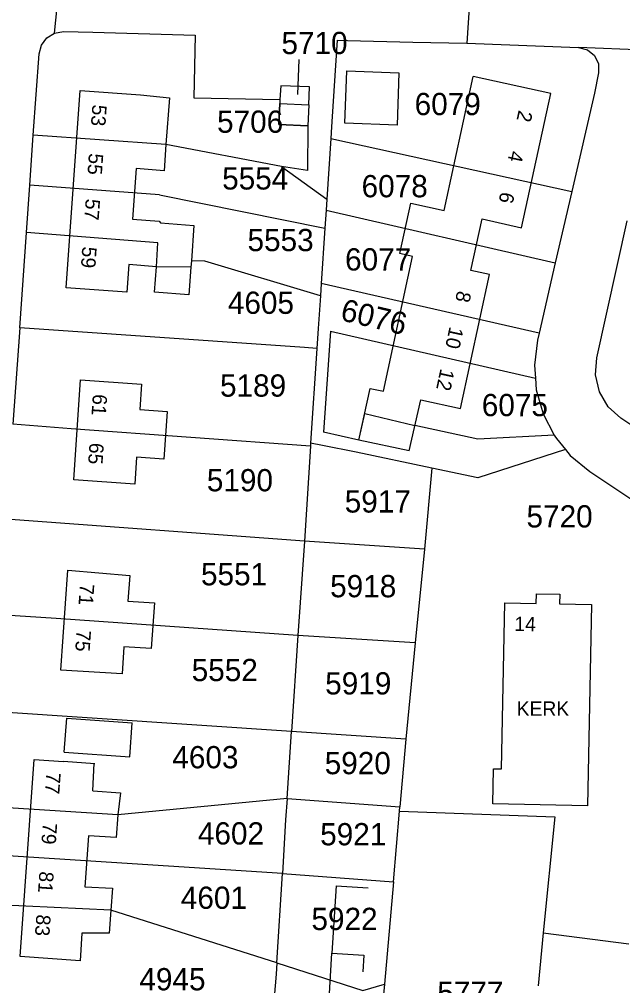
# Model space of a CAD drawing. Extents: x 191922 to 199923, y 328959 to 333350.
# Drawn here: x 196952.2 to 197025.5, y 330759.9 to 330877.2 of the extents above; entities that cross this region are included whole.
import ezdxf

# ---------------------------------------------------------------- set-up
doc = ezdxf.new("R2010")
doc.units = 0
for name, color, linetype in [('bouwvlak', 7, 'Continuous'), ('enkelbestemming', 7, 'Continuous'), ('Level 14', 7, 'Continuous'), ('Level 6', 7, 'Continuous'), ('maatvoering - maximum aantal wooneenheden', 7, 'Continuous'), ('Maatvoering_symbolen', 7, 'Continuous'), ('recreatiewoning', 7, 'Continuous')]:
    doc.layers.add(name, color=color, linetype=linetype)

msp = doc.modelspace()

# ---------------------------------------------------------------- linework, layer by layer
at = {"layer": 'bouwvlak'}
msp.add_line((196986.17, 330872.29), (196986.01, 330868.05), dxfattribs=at)
at = {"layer": 'Level 6'}
for p, q in [((196956.52, 330875.5), (196957.38, 330884.22)), ((196956.52, 330875.5), (196957.38, 330884.22)), ((197007.12, 330882.63), (197006.57, 330874.25)), ((196955.58, 330874.92), (196956.52, 330875.5)), ((196955.58, 330874.92), (196956.52, 330875.5)), ((196956.52, 330875.5), (196957.6, 330875.68)), ((196957.6, 330875.68), (196961.16, 330875.61)), ((196961.16, 330875.61), (196973.6, 330875.24)), ((196954.92, 330874.04), (196955.58, 330874.92)), ((196954.92, 330874.04), (196955.58, 330874.92)), ((196973.6, 330875.24), (196973.43, 330867.63)), ((196990.81, 330874.65), (196990.6, 330870.95)), ((196990.81, 330874.65), (196992.07, 330874.61)), ((196992.07, 330874.61), (197000, 330874.37)), ((197000, 330874.37), (197006.57, 330874.25)), ((197006.57, 330874.25), (197020.13, 330873.74)), ((196954.63, 330872.97), (196954.92, 330874.04)), ((196954.63, 330872.97), (196954.92, 330874.04)), ((197036.18, 330873.06), (197020.13, 330873.74)), ((197020.13, 330873.74), (197021.2, 330873.47)), ((197021.2, 330873.47), (197022.06, 330872.77)), ((196953.93, 330863.08), (196954.63, 330872.97)), ((196953.93, 330863.08), (196954.63, 330872.97)), ((197022.06, 330872.77), (197022.55, 330871.77)), ((196990.6, 330870.95), (196990.15, 330864.1)), ((197022.55, 330871.77), (197022.56, 330870.66)), ((197022.56, 330870.66), (197022.05, 330868.19)), ((196983.97, 330869.09), (196983.88, 330867.42)), ((196987.46, 330868.96), (196983.97, 330869.09)), ((196987.4, 330866.77), (196987.46, 330868.96)), ((196973.43, 330867.63), (196983.88, 330867.42)), ((196983.88, 330867.42), (196983.86, 330866.94)), ((197022.05, 330868.19), (197019.3, 330856.26)), ((196983.86, 330866.94), (196983.74, 330864.4)), ((196987.4, 330866.77), (196987.28, 330864.23)), ((196983.74, 330864.4), (196987.28, 330864.23)), ((196987.28, 330864.23), (196987.22, 330858.83)), ((196990.15, 330864.1), (196990.06, 330862.71)), ((196953.5, 330857.02), (196953.93, 330863.08)), ((196953.5, 330857.02), (196953.93, 330863.08)), ((196970.03, 330861.97), (196953.93, 330863.08)), ((196990.06, 330862.71), (196989.56, 330855.32)), ((196990.06, 330862.71), (197019.3, 330856.26)), ((196984.06, 330859.31), (196970.03, 330861.97)), ((196984.06, 330859.31), (196989.56, 330855.32)), ((196987.22, 330858.83), (196984.06, 330859.31)), ((196953.1, 330851.28), (196953.5, 330857.02)), ((196953.1, 330851.28), (196953.5, 330857.02)), ((196969.27, 330855.86), (196953.5, 330857.02)), ((196969.27, 330855.86), (196989.33, 330851.83)), ((197019.3, 330856.26), (197017.31, 330847.62)), ((196989.56, 330855.32), (196989.48, 330853.99)), ((196989.48, 330853.99), (196989.33, 330851.83)), ((196989.48, 330853.99), (197017.31, 330847.62)), ((197022.34, 330836.08), (197026.04, 330852.71)), ((196952.28, 330839.71), (196953.1, 330851.28)), ((196952.28, 330839.71), (196953.1, 330851.28)), ((196969.07, 330850.04), (196953.1, 330851.28)), ((196989.33, 330851.83), (196988.88, 330845.11)), ((196968.89, 330847.13), (196969.07, 330850.04)), ((196973.12, 330847.85), (196973.06, 330847.07)), ((196974.74, 330847.82), (196973.12, 330847.85)), ((196988.78, 330843.59), (196974.74, 330847.82)), ((197017.31, 330847.62), (197015.35, 330839.08)), ((196973.06, 330847.07), (196968.89, 330847.13)), ((196988.88, 330845.11), (196988.78, 330843.59)), ((197015.35, 330839.08), (196988.88, 330845.11)), ((196988.78, 330843.59), (196988.52, 330839.65)), ((196952.28, 330839.71), (196951.45, 330828.01)), ((196952.28, 330839.71), (196951.45, 330828.01)), ((196986.86, 330837.32), (196952.28, 330839.71)), ((196988.52, 330839.65), (196988.36, 330837.21)), ((196990.01, 330839.31), (196989.16, 330827.03)), ((196990.01, 330839.31), (197014.89, 330833.61)), ((197015.35, 330839.08), (197015.15, 330838.21)), ((197015.15, 330838.21), (197014.77, 330835.2)), ((196988.36, 330837.21), (196986.86, 330837.32)), ((196988.36, 330837.21), (196987.59, 330825.71)), ((197022.19, 330833.99), (197022.34, 330836.08)), ((197014.77, 330835.2), (197014.89, 330833.61)), ((197014.89, 330833.61), (197015, 330832.18)), ((197022.67, 330831.95), (197022.19, 330833.99)), ((197015, 330832.18), (197015.83, 330829.26)), ((197023.74, 330830.14), (197022.67, 330831.95)), ((197025.28, 330828.73), (197023.74, 330830.14)), ((196993.47, 330826.09), (196994.17, 330829.31)), ((196994.17, 330829.31), (197000.27, 330827.84)), ((197015.83, 330829.26), (197017.16, 330826.7)), ((197027.92, 330826.97), (197025.28, 330828.73)), ((196958.52, 330827.45), (196951.45, 330828.01)), ((196987.57, 330825.36), (196958.52, 330827.45)), ((197007.91, 330826.2), (197000.27, 330827.84)), ((196993.47, 330826.09), (196989.16, 330827.03)), ((197017.16, 330826.7), (197007.91, 330826.2)), ((197017.16, 330826.7), (197017.23, 330826.57)), ((197017.23, 330826.57), (197017.46, 330826.28)), ((197017.46, 330826.28), (197018.54, 330824.95)), ((196987.57, 330825.36), (196986.85, 330813.83)), ((196987.59, 330825.71), (196987.57, 330825.36)), ((196989.06, 330825.43), (196987.59, 330825.71)), ((196993.15, 330824.64), (196989.06, 330825.43)), ((197002.31, 330822.69), (196993.15, 330824.64)), ((197018.54, 330824.95), (197007.9, 330821.5)), ((197018.54, 330824.95), (197019.13, 330824.22)), ((197019.13, 330824.22), (197021.48, 330822.29)), ((197002.31, 330822.69), (197001.41, 330812.85)), ((197007.9, 330821.5), (197002.31, 330822.69)), ((197021.48, 330822.29), (197031.72, 330815.47)), ((196986.85, 330813.83), (196950.63, 330816.48)), ((196986.85, 330813.83), (196986.06, 330802.38)), ((197001.41, 330812.85), (196986.85, 330813.83)), ((197001.41, 330812.85), (197000.29, 330801.48)), ((196956.7, 330804.42), (196949.84, 330804.88)), ((196986.06, 330802.38), (196956.7, 330804.42)), ((196986.06, 330802.38), (196985.27, 330790.71)), ((197000.29, 330801.48), (196986.06, 330802.38)), ((197000.29, 330801.48), (196999.18, 330789.77)), ((196985.27, 330790.71), (196949.03, 330793.15)), ((196984.74, 330782.6), (196985.27, 330790.71)), ((196999.18, 330789.77), (196985.27, 330790.71)), ((196999.18, 330789.77), (196998.44, 330781.59)), ((196964.21, 330780.59), (196948.24, 330781.61)), ((196984.74, 330782.6), (196964.21, 330780.59)), ((196984.74, 330782.6), (196984.57, 330779.99)), ((196984.74, 330782.6), (196998.44, 330781.59)), ((196998.39, 330781.03), (196998.44, 330781.59)), ((196997.65, 330772.45), (196998.39, 330781.03)), ((196998.39, 330781.03), (197017.26, 330780.35)), ((196984.57, 330779.99), (196984.17, 330773.48)), ((197017.26, 330780.35), (197015.84, 330766.29)), ((196984.17, 330773.48), (196947.85, 330775.83)), ((196983.49, 330762.63), (196984.17, 330773.48)), ((196984.17, 330773.48), (196997.65, 330772.45)), ((196997.65, 330772.45), (196996.57, 330760.06)), ((196963.35, 330769.04), (196947.43, 330769.79)), ((196983.49, 330762.63), (196963.35, 330769.04)), ((197015.84, 330766.29), (197015.23, 330759.85)), ((197015.84, 330766.29), (197026.24, 330764.94)), ((196983.49, 330762.63), (196983.4, 330761.25)), ((196983.49, 330762.63), (196993.95, 330759.29)), ((196983.4, 330761.25), (196983.1, 330757.49)), ((196993.95, 330759.29), (196996.57, 330760.06)), ((196996.57, 330760.06), (196995.63, 330750.91))]:
    msp.add_line(p, q, dxfattribs=at)
at = {"layer": 'recreatiewoning'}
for p, q in [((196991.77, 330864.55), (196991.99, 330870.9)), ((196991.99, 330870.9), (196998.32, 330870.67)), ((196998.32, 330870.67), (196998.09, 330864.32)), ((197003.83, 330853.97), (197007.35, 330870.22)), ((197016.78, 330868.14), (197007.35, 330870.22)), ((196957.93, 330844.57), (196959.62, 330868.51)), ((196959.62, 330868.51), (196966.95, 330867.99)), ((196966.95, 330867.99), (196970.45, 330867.65)), ((196970.45, 330867.65), (196970.03, 330861.97)), ((197013.19, 330851.86), (197016.78, 330868.14)), ((196983.74, 330864.4), (196983.86, 330866.94)), ((196983.86, 330866.94), (196987.4, 330866.77)), ((196987.4, 330866.77), (196987.28, 330864.23)), ((196987.28, 330864.23), (196983.74, 330864.4)), ((196998.09, 330864.32), (196991.77, 330864.55)), ((196970.03, 330861.97), (196969.8, 330858.79)), ((196966.43, 330859.05), (196965.97, 330852.9)), ((196969.8, 330858.79), (196966.43, 330859.05)), ((196998.45, 330848.73), (196999.78, 330854.85)), ((196999.78, 330854.85), (197003.83, 330853.97)), ((196965.97, 330852.9), (196969.21, 330852.65)), ((196969.21, 330852.65), (196969.39, 330852.46)), ((196969.39, 330852.46), (196973.44, 330852.15)), ((196973.44, 330852.15), (196973.12, 330847.85)), ((197007.07, 330846.68), (197008.42, 330852.93)), ((197008.42, 330852.93), (197013.19, 330851.86)), ((196999.98, 330848.39), (196998.45, 330848.73)), ((196965.53, 330847.39), (196965.27, 330844.05)), ((196968.89, 330847.13), (196965.53, 330847.39)), ((196973.12, 330847.85), (196973.06, 330847.07)), ((196996.44, 330832.01), (196999.98, 330848.39)), ((196968.66, 330844.03), (196968.89, 330847.13)), ((196973.06, 330847.07), (196972.81, 330843.71)), ((197005.8, 330829.94), (197009.31, 330846.2)), ((197009.31, 330846.2), (197007.07, 330846.68)), ((196965.27, 330844.05), (196957.93, 330844.57)), ((196972.81, 330843.71), (196968.66, 330844.03)), ((196958.85, 330821.27), (196959.68, 330833.39)), ((196959.68, 330833.39), (196967.08, 330832.87)), ((196967.08, 330832.87), (196966.87, 330829.8)), ((196993.47, 330826.09), (196994.83, 330832.36)), ((196994.83, 330832.36), (196996.44, 330832.01)), ((196999.58, 330824.77), (197000.98, 330830.99)), ((197000.98, 330830.99), (197005.8, 330829.94)), ((196966.87, 330829.8), (196970.18, 330829.56)), ((196970.18, 330829.56), (196969.79, 330823.76)), ((196999.58, 330824.77), (196993.47, 330826.09)), ((196966.46, 330824), (196966.24, 330820.73)), ((196969.79, 330823.76), (196966.46, 330824)), ((196966.24, 330820.73), (196958.85, 330821.27)), ((196957.26, 330798.15), (196958.11, 330810.28)), ((196958.11, 330810.28), (196965.64, 330809.67)), ((196965.64, 330809.67), (196965.42, 330806.55)), ((197014.99, 330806.27), (197015.01, 330807.44)), ((197015.01, 330807.44), (197017.85, 330807.39)), ((197017.85, 330807.39), (197017.83, 330806.22)), ((196965.42, 330806.55), (196968.65, 330806.32)), ((196968.65, 330806.32), (196968.26, 330800.78)), ((197010.78, 330786.17), (197011.16, 330806.35)), ((197011.16, 330806.35), (197014.99, 330806.27)), ((197017.83, 330806.22), (197021.69, 330806.14)), ((197021.69, 330806.14), (197021.23, 330781.68)), ((196964.94, 330801), (196964.71, 330797.72)), ((196968.26, 330800.78), (196964.94, 330801)), ((196964.71, 330797.72), (196957.26, 330798.15)), ((196957.69, 330788.19), (196957.99, 330792.34)), ((196957.99, 330792.34), (196965.95, 330791.77)), ((196965.64, 330787.63), (196965.95, 330791.77)), ((196957.69, 330788.19), (196965.64, 330787.63)), ((196952.34, 330763.41), (196954.03, 330787.33)), ((196954.03, 330787.33), (196957.61, 330787.07)), ((196961.4, 330786.8), (196957.61, 330787.07)), ((196961.16, 330783.52), (196961.31, 330786.86)), ((197009.71, 330781.93), (197009.8, 330786.17)), ((197009.8, 330786.17), (197010.78, 330786.17)), ((196961.16, 330783.52), (196964.51, 330783.28)), ((196964.51, 330783.28), (196964.21, 330780.59)), ((197021.23, 330781.68), (197009.71, 330781.93)), ((196964.21, 330780.59), (196964.01, 330777.87)), ((196960.62, 330778.07), (196960.18, 330771.88)), ((196964.01, 330777.87), (196960.62, 330778.07)), ((196960.18, 330771.88), (196963.55, 330771.71)), ((196963.55, 330771.71), (196963.35, 330769.04)), ((196990.72, 330772), (196990.19, 330763.8)), ((196990.72, 330772), (196994.59, 330771.75)), ((196963.35, 330769.04), (196963.14, 330766.22)), ((196959.83, 330766.24), (196959.64, 330762.88)), ((196963.14, 330766.22), (196959.83, 330766.24)), ((196959.64, 330762.88), (196952.34, 330763.41)), ((196989.84, 330758.23), (196990.19, 330763.8)), ((196990.19, 330763.8), (196994.07, 330763.55)), ((196994.07, 330763.55), (196993.94, 330761.56))]:
    msp.add_line(p, q, dxfattribs=at)

# ---------------------------------------------------------------- texts
at = {"layer": 'enkelbestemming'}
for s, p in [('5710', (196984.06, 330872.94)), ('6079', (197000.23, 330865.53)), ('5706', (196976.24, 330863.39)), ('5554', (196976.86, 330856.5)), ('6078', (196993.79, 330855.56)), ('5553', (196979.94, 330849.02)), ('6077', (196991.78, 330846.67)), ('4605', (196977.55, 330841.41)), ('5189', (196976.6, 330831.36)), ('6075', (197008.38, 330828.99)), ('5190', (196975, 330819.87)), ('5917', (196991.74, 330817.29)), ('5720', (197013.81, 330815.48)), ('5551', (196974.29, 330808.46)), ('5918', (196989.97, 330807.01)), ('5552', (196973.16, 330796.83)), ('5919', (196989.37, 330795.21)), ('4603', (196970.81, 330786.25)), ('5920', (196989.31, 330785.53)), ('4602', (196973.91, 330777)), ('5921', (196988.76, 330776.9)), ('4601', (196971.84, 330769.19)), ('5922', (196987.7, 330766.62)), ('4945', (196966.81, 330759.3)), ('5777', (197002.98, 330757.67))]:
    msp.add_text(s, height=2.7, rotation=0, dxfattribs=at).set_placement(p)
at = {"layer": 'Level 14'}
msp.add_text('6076', height=2.7, rotation=346.7035, dxfattribs=at).set_placement((196991.09, 330840.66))
at = {"layer": 'maatvoering - maximum aantal wooneenheden'}
for s, rotation, p in [('53', 265.9838, (196961.11, 330866.85)), ('2', 257.5769, (197012.87, 330866.2)), ('55', 265.9838, (196960.69, 330860.94)), ('4', 257.5769, (197011.79, 330861.3)), ('6', 257.5769, (197010.69, 330856.31)), ('57', 265.9838, (196960.3, 330855.42)), ('59', 265.9838, (196959.89, 330849.62)), ('8', 257.8692, (197005.42, 330844.29)), ('10', 257.8692, (197004.48, 330839.93)), ('12', 257.8692, (197003.38, 330834.84)), ('61', 266.0982, (196961.17, 330831.71)), ('65', 266.0982, (196960.76, 330825.8)), ('71', 266.041, (196959.6, 330808.69)), ('14', 358.9105, (197012.33, 330802.92)), ('75', 266.041, (196959.2, 330803.07)), ('77', 265.9838, (196955.52, 330785.78)), ('79', 265.9838, (196955.09, 330779.67)), ('81', 265.9838, (196954.68, 330773.78)), ('83', 265.9838, (196954.31, 330768.55))]:
    msp.add_text(s, height=1.75, rotation=rotation, dxfattribs=at).set_placement(p)
at = {"layer": 'Maatvoering_symbolen'}
msp.add_text('KERK', height=1.75, rotation=0, dxfattribs=at).set_placement((197012.62, 330792.62))

doc.saveas('drawing.dxf')
